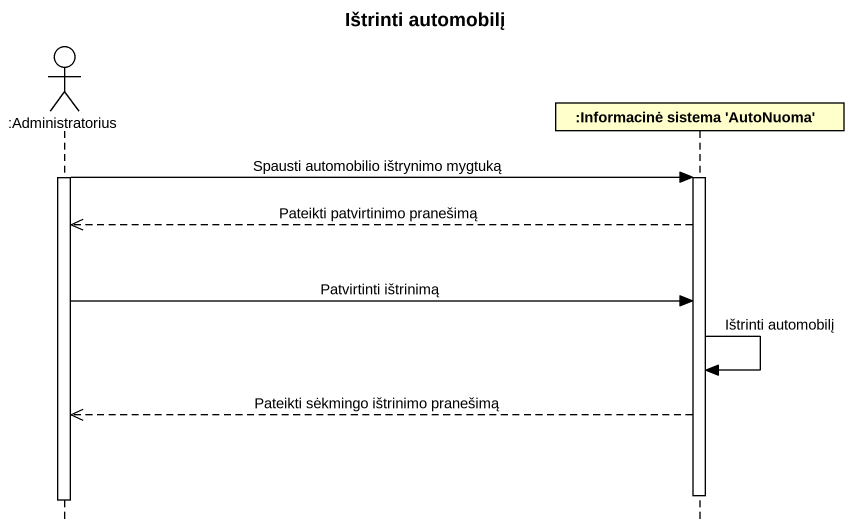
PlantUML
@startuml
title Ištrinti automobilį
hide footbox
actor ":Administratorius" as Administratorius
participant ":Informacinė sistema 'AutoNuoma'" as Informacinė_sistema

activate Administratorius
Administratorius -> Informacinė_sistema : Spausti automobilio ištrynimo mygtuką
activate Informacinė_sistema
Informacinė_sistema -->> Administratorius : Pateikti patvirtinimo pranešimą
Administratorius -> Informacinė_sistema : Patvirtinti ištrinimą
Informacinė_sistema -> Informacinė_sistema : Ištrinti automobilį
Informacinė_sistema -->> Administratorius : Pateikti sėkmingo ištrinimo pranešimą
deactivate Informacinė_sistema
deactivate Administratorius
@enduml
